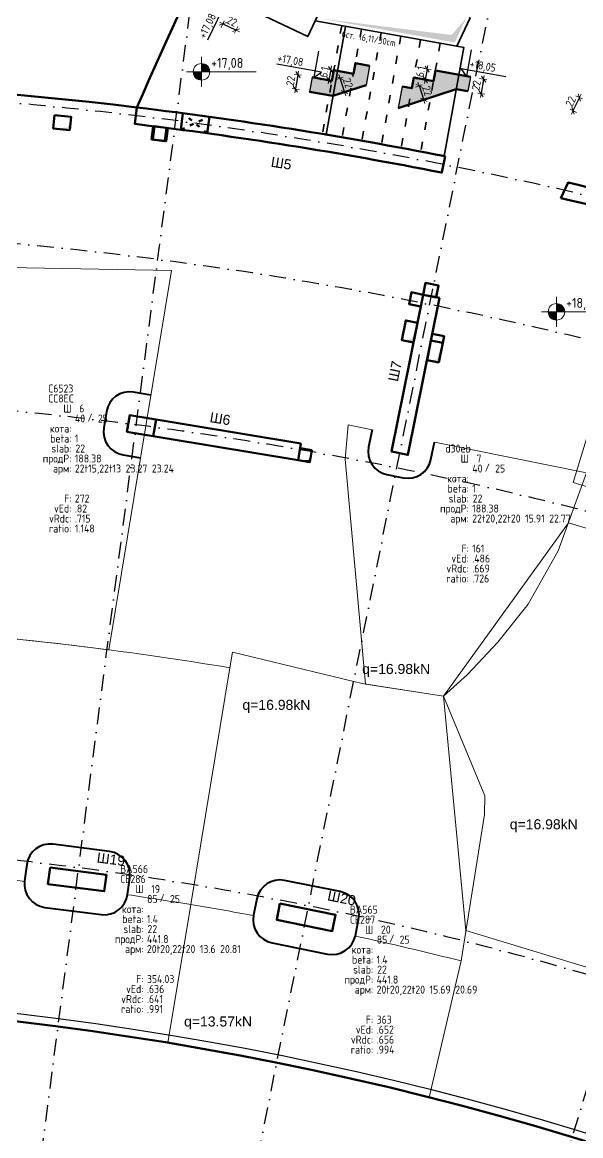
# Model space of a CAD drawing. Header units: centimetres. Extents: x -7166 to 3166, y -7595 to 8142.
# Drawn here: x -4184 to -3347, y -319 to 1351 of the extents above; entities that cross this region are included whole.
import ezdxf
from ezdxf.enums import TextEntityAlignment as Align

# ---------------------------------------------------------------- set-up
doc = ezdxf.new("R2010")
doc.units = ezdxf.units.CM
doc.linetypes.add('ACAD_ISO03W100', pattern=[30, 12, -18])
doc.linetypes.add('DASHDOT', pattern=[1, 0.5, -0.25, 0, -0.25])
for name, color, linetype, lineweight in [('0_txt', 7, 'Continuous', 18), ('1K_bord', 91, 'Continuous', 30), ('1K_dupki', 5, 'Continuous', 50), ('1K_kontur_A_+18.10', 150, 'Continuous', 50), ('1K_koti_razrezi', 3, 'Continuous', 13), ('1K_razrez', 3, 'Continuous', 80), ('1K_shajby', 4, 'Continuous', 90), ('1K_stalbi', 2, 'Continuous', 35), ('1K_text-shajby', 3, 'Continuous', 35), ('1K_velem', 191, 'Continuous', 40)]:
    doc.layers.add(name, color=color, linetype=linetype, lineweight=lineweight)
for name, color, linetype in [('1K_AXIS', 7, 'DASHDOT'), ('1K_otvori-solid', 9, 'Continuous'), ('1K_razrez-solid', 251, 'Continuous'), ('1K_razrez4eta', 4, 'Continuous'), ('HDB', 7, 'Continuous'), ('KTX', 1, 'Continuous'), ('KTXTXT', 4, 'Continuous')]:
    doc.layers.add(name, color=color, linetype=linetype)
doc.styles.add('DIM', font='romans.shx', dxfattribs={"width": 0.85})
doc.styles.add('Z1', font='ARIAL.TTF')
doc.dimstyles.new('RAZR1', dxfattribs={"dimtxt": 12, "dimasz": 1, "dimexe": 0.3, "dimexo": 0, "dimgap": 0, "dimtad": 0, "dimrnd": 0.1, "dimzin": 14, "dimdsep": 46, "dimtxsty": 'DIM', "dimblk": 'DIM2', "dimcen": 0.09, "dimse1": 1, "dimse2": 1, "dimclrd": 256, "dimclre": 256, "dimclrt": 41, "dimazin": 0, "dimtfac": 2.307692, "dimtix": 1, "dimtmove": 2, "dimatfit": 3, "dimldrblk": 'DIM2', "dimfxl": 0, "dimtvp": 0.769231, "dimtolj": 1, "dimtzin": 14, "dimarcsym": 0})

# ---------------------------------------------------------------- blocks, each defined once
blk = doc.blocks.new('DIM2')
for p, q in [((-5.7, 0), (5.7, 0)), ((4, 4), (-4, -4)), ((0, -5), (0, 6))]:
    blk.add_line(p, q)
blk = doc.blocks.new('*D12')
at = {"layer": '1K_koti_razrezi', "lineweight": -2}
blk.add_line((-3349.1, 1237.1), (-3357.8, 1219.1), dxfattribs=at)
at = {"layer": 'Defpoints', "color": 0}
for p in [(-3330.7, 1229.4), (-3358.2, 1218.2), (-3340.2, 1209.5)]:
    blk.add_point(p, dxfattribs=at)
at = {"layer": '1K_koti_razrezi', "lineweight": -2}
for p, rotation in [((-3348.7, 1238), 64.40369379534759), ((-3358.2, 1218.2), 244.4036937953476)]:
    blk.add_blockref('DIM2', p, dxfattribs=dict(at, rotation=rotation))
at = {"layer": '1K_koti_razrezi', "color": 41, "insert": (-3361.8, 1232.1), "char_height": 12, "attachment_point": 5, "rotation": 64.4037, "style": 'DIM'}
blk.add_mtext('\\A1;22', dxfattribs=at)
blk = doc.blocks.new('kota etaj')
at = {"layer": '0_txt'}
for p, q in [((22.4, 22.4), (22.4, -22.4)), ((0, 0), (104.4, 0))]:
    blk.add_line(p, q, dxfattribs=at)
at = {"layer": '0_txt', "const_width": 12.4}
for points in [[(22.4, 6.2, 0.414214), (16.2, 0, 0.414214)], [(22.4, -6.2, 0.414214), (28.6, 0, 0.414214)]]:
    blk.add_lwpolyline(points, format="xyb", dxfattribs=at)
at = {"layer": '0_txt'}
blk.add_circle((22.4, 0), 12.4, dxfattribs=at)
blk = doc.blocks.new('*D19')
at = {"layer": '1K_koti_razrezi', "lineweight": -2}
blk.add_line((-3492.4, 1264.5), (-3496, 1244.8), dxfattribs=at)
at = {"layer": 'Defpoints', "color": 0}
for p in [(-3511.9, 1269, 0), (-3515.8, 1247.4, 0), (-3496.1, 1243.9)]:
    blk.add_point(p, dxfattribs=at)
at = {"layer": '1K_koti_razrezi', "lineweight": -2}
for p, rotation in [((-3492.3, 1265.5), 79.86409687035305), ((-3496.1, 1243.9), 259.8640968703531)]:
    blk.add_blockref('DIM2', p, dxfattribs=dict(at, rotation=rotation))
at = {"layer": '1K_koti_razrezi', "color": 41, "insert": (-3503.3, 1256.3), "char_height": 12, "attachment_point": 5, "rotation": 79.8641, "style": 'DIM'}
blk.add_mtext('\\A1;22', dxfattribs=at)
blk = doc.blocks.new('*D20')
at = {"layer": '1K_koti_razrezi', "lineweight": -2}
for p, q in [((-3576.8, 1280.6), (-3579.7, 1264.8)), ((-3576.7, 1281.6), (-3576.5, 1282.6)), ((-3579.9, 1263.8), (-3580, 1262.8))]:
    blk.add_line(p, q, dxfattribs=at)
at = {"layer": 'Defpoints', "color": 0}
for p in [(-3564.5, 1278.4, 0), (-3579.7, 1264.8), (-3567.4, 1262.6, 0)]:
    blk.add_point(p, dxfattribs=at)
at = {"layer": '1K_koti_razrezi', "lineweight": -2}
for p, rotation in [((-3576.8, 1280.6), 259.8640968703531), ((-3579.7, 1264.8), 79.86409687035308)]:
    blk.add_blockref('DIM2', p, dxfattribs=dict(at, rotation=rotation))
at = {"layer": '1K_koti_razrezi', "color": 41, "insert": (-3587.3, 1274.3), "char_height": 12, "attachment_point": 5, "rotation": 79.8641, "style": 'DIM'}
blk.add_mtext('\\A1;16.1', dxfattribs=at)
blk = doc.blocks.new('*D21')
at = {"layer": '1K_koti_razrezi', "lineweight": -2}
blk.add_line((-3588.5, 1254.6), (-3582.3, 1235.6), dxfattribs=at)
at = {"layer": 'Defpoints', "color": 0}
for p in [(-3567.4, 1262.6), (-3533.4, 1250.5), (-3581.9, 1234.7)]:
    blk.add_point(p, dxfattribs=at)
at = {"layer": '1K_koti_razrezi', "lineweight": -2}
for p, rotation in [((-3588.8, 1255.6), 108.1015424085495), ((-3581.9, 1234.7), 288.1015424085495)]:
    blk.add_blockref('DIM2', p, dxfattribs=dict(at, rotation=rotation))
at = {"layer": '1K_koti_razrezi', "color": 41, "insert": (-3576.6, 1248), "char_height": 12, "attachment_point": 5, "rotation": 288.1015, "style": 'DIM'}
blk.add_mtext('\\A1;22', dxfattribs=at)
blk = doc.blocks.new('*D22')
at = {"layer": '1K_koti_razrezi', "lineweight": -2}
blk.add_line((-3770.5, 1271.3), (-3774, 1251.6), dxfattribs=at)
at = {"layer": 'Defpoints', "color": 0}
for p in [(-3749.2, 1268.5, 0), (-3774.2, 1250.6), (-3753, 1246.8, 0)]:
    blk.add_point(p, dxfattribs=at)
at = {"layer": '1K_koti_razrezi', "lineweight": -2}
for p, rotation in [((-3770.4, 1272.2), 79.86409687035855), ((-3774.2, 1250.6), 259.8640968703586)]:
    blk.add_blockref('DIM2', p, dxfattribs=dict(at, rotation=rotation))
at = {"layer": '1K_koti_razrezi', "color": 41, "insert": (-3781.4, 1263), "char_height": 12, "attachment_point": 5, "rotation": 79.8641, "style": 'DIM'}
blk.add_mtext('\\A1;22', dxfattribs=at)
blk = doc.blocks.new('*D23')
at = {"layer": '1K_koti_razrezi', "lineweight": -2}
for p, q in [((-3721.2, 1279.8), (-3724, 1264)), ((-3721, 1280.8), (-3720.8, 1281.8)), ((-3724.2, 1263), (-3724.4, 1262))]:
    blk.add_line(p, q, dxfattribs=at)
at = {"layer": 'Defpoints', "color": 0}
for p in [(-3716.8, 1279, 0), (-3724, 1264), (-3719.6, 1263.2, 0)]:
    blk.add_point(p, dxfattribs=at)
at = {"layer": '1K_koti_razrezi', "lineweight": -2}
for p, rotation in [((-3721.2, 1279.8), 259.8640968703586), ((-3724, 1264), 79.86409687035857)]:
    blk.add_blockref('DIM2', p, dxfattribs=dict(at, rotation=rotation))
at = {"layer": '1K_koti_razrezi', "color": 41, "insert": (-3731.7, 1273.5), "char_height": 12, "attachment_point": 5, "rotation": 79.8641, "style": 'DIM'}
blk.add_mtext('\\A1;16.1', dxfattribs=at)
blk = doc.blocks.new('*D24')
at = {"layer": '1K_koti_razrezi', "lineweight": -2}
blk.add_line((-3707.3, 1266.2), (-3701, 1247.2), dxfattribs=at)
at = {"layer": 'Defpoints', "color": 0}
for p in [(-3687.3, 1273.8), (-3668.3, 1256.8), (-3700.7, 1246.2)]:
    blk.add_point(p, dxfattribs=at)
at = {"layer": '1K_koti_razrezi', "lineweight": -2}
for p, rotation in [((-3707.6, 1267.1), 108.1015424085381), ((-3700.7, 1246.2), 288.1015424085381)]:
    blk.add_blockref('DIM2', p, dxfattribs=dict(at, rotation=rotation))
at = {"layer": '1K_koti_razrezi', "color": 41, "insert": (-3695.4, 1259.5), "char_height": 12, "attachment_point": 5, "rotation": 288.1015, "style": 'DIM'}
blk.add_mtext('\\A1;22', dxfattribs=at)
blk = doc.blocks.new('*D25')
at = {"layer": '1K_koti_razrezi', "lineweight": -2}
blk.add_line((-3882.2, 1348.2), (-3864.2, 1339.5), dxfattribs=at)
at = {"layer": 'Defpoints', "color": 0}
for p in [(-3874.5, 1366.6, 0), (-3854.7, 1357.1, 0), (-3863.3, 1339.1)]:
    blk.add_point(p, dxfattribs=at)
at = {"layer": '1K_koti_razrezi', "lineweight": -2}
for p, rotation in [((-3883.1, 1348.6), 154.3412094985957), ((-3863.3, 1339.1), 334.3412094985957)]:
    blk.add_blockref('DIM2', p, dxfattribs=dict(at, rotation=rotation))
at = {"layer": '1K_koti_razrezi', "color": 41, "insert": (-3869.2, 1352.2), "char_height": 12, "attachment_point": 5, "rotation": 334.3412, "style": 'DIM'}
blk.add_mtext('\\A1;22', dxfattribs=at)
blk = doc.blocks.new('velem')
at = {"layer": '1K_velem', "ltscale": 50, "style": 'DIM', "width": 0.85}
for s, p in [('/', (76.6, -13.5)), ('кота:', (45, -30)), ('beta:', (45, -45)), ('slab:', (45, -60)), ('продP:', (45, -75)), ('арм:', (45, -90))]:
    blk.add_text(s, height=12, dxfattribs=at).set_placement(p, align=Align.RIGHT)
at = {"layer": '1K_velem', "color": 2, "ltscale": 50, "style": 'DIM', "width": 0.85}
for s, p in [('F:', (45, -135)), ('vEd:', (45, -150)), ('vRdc:', (45, -165)), ('ratio:', (45, -180))]:
    blk.add_text(s, height=12, dxfattribs=at).set_placement(p, align=Align.RIGHT)
at = {"layer": '1K_velem', "ltscale": 50, "style": 'DIM', "width": 0.85}
for tag, p in [('ENT', (9.9, 30)), ('ENTP', (9.9, 15)), ('NUMBER', (56.5, 0)), ('A', (50.2, -15)), ('B', (84.5, -15)), ('KOTA', (50, -30)), ('BETA', (50, -45)), ('H', (50.9, -60)), ('PRODPER', (50, -75)), ('UP_ARM', (50, -90)), ('NOTE1', (50, -105)), ('NOTE2', (50, -120)), ('F', (50, -135)), ('VED', (50, -150)), ('VRDC', (50, -165)), ('RATIO', (50, -180))]:
    blk.add_attdef(tag, p, '', height=12, dxfattribs=at)
blk.add_attdef('TYPE', text='', height=12, dxfattribs=at).set_placement((45, 0), align=Align.RIGHT)

msp = doc.modelspace()

# ---------------------------------------------------------------- hatches: boundary and pattern name
at = {"layer": '1K_razrez-solid'}
for points in [[(-3663.085, 1285.796), (-3684.422, 1289.61), (-3687.257, 1273.751), (-3716.789, 1279.03), (-3719.624, 1263.171), (-3749.156, 1268.45), (-3753.028, 1246.793), (-3718.049, 1240.54), (-3668.267, 1256.813)], [(-3599.719, 1252), (-3614.485, 1254.64), (-3620.297, 1222.128), (-3533.409, 1250.53), (-3515.771, 1247.377), (-3511.899, 1269.034), (-3564.516, 1278.44), (-3567.352, 1262.58), (-3596.883, 1267.86)]]:
    msp.add_hatch(color=256, dxfattribs=at).paths.add_polyline_path(points)

# ---------------------------------------------------------------- linework, layer by layer
at = {"layer": '1K_AXIS', "ltscale": 50}
for p, q in [((-4212.985, -794.772), (-3843.583, 2050.507)), ((-3929.605, -841.671), (-3362.626, 1970.908)), ((-3546.706, -938.185), (-2712.764, 1807.103))]:
    msp.add_line(p, q, dxfattribs=at)
for points in [[(-6518.581, 991.475, -0.17930066), (-2266.971, 732.092, 0.15855484), (115, 490.036, 0.15855484)], [(-6521.886, 770.669, -0.18222814), (-2351.788, 539.982, 0.15570345), (115, 275.429, 0.15570345)], [(-6538.638, 502.412, -0.18663224), (-2452.76, 311.28, 0.15267937), (115, 20.545, 0.15267937)], [(-6584.195, -227.102, -0.20086769), (-2723.366, -301.642, 0.14609872), (115, -660.082, 0.14609872)]]:
    msp.add_lwpolyline(points, format="xyb", dxfattribs=at)
msp.add_arc((-703.922, 4272.399), 3870, 217.622284, 251.646594, dxfattribs=at)
at = {"layer": '1K_bord', "ltscale": 0.5}
msp.add_lwpolyline([(-6355.655, -169.417), (-6369.396, -389.459, -0.19325224), (-2815.452, -510.218, 0.04441956), (-1937.5, -807.982)], format="xyb", dxfattribs=at)
at = {"layer": '1K_dupki', "color": 6}
for points in [[(-4135.163, 1211.639), (-4137.25, 1191.748), (-4112.386, 1189.139), (-4110.299, 1209.03)], [(-3989.991, 1175.241), (-3970.157, 1172.666), (-3967.582, 1192.499), (-3987.416, 1195.074)], [(-3586.289, 924.655), (-3582.732, 942.301), (-3600.377, 945.858), (-3603.934, 928.212)], [(-3597.158, 870.738), (-3591.229, 900.148), (-3608.874, 903.705), (-3614.803, 874.295)], [(-3559.353, 840.676), (-3551.448, 879.888), (-3569.093, 883.445), (-3576.998, 844.233)], [(-3749.542, 709.132), (-3767.301, 712.072), (-3770.24, 694.313), (-3752.481, 691.374)]]:
    msp.add_lwpolyline(points, close=True, dxfattribs=at)
at = {"layer": '1K_dupki'}
for points in [[(-4135.163, 1211.639), (-4137.25, 1191.748), (-4112.386, 1189.139), (-4110.299, 1209.03)], [(-3987.997, 1174.992), (-3968.164, 1172.417), (-3965.589, 1192.251), (-3985.422, 1194.826)], [(-3563.126, 938.349), (-3559.569, 955.995), (-3579.174, 959.947), (-3582.732, 942.301)], [(-3597.158, 870.738), (-3591.229, 900.148), (-3608.874, 903.705), (-3614.803, 874.295)], [(-3559.353, 840.676), (-3553.424, 870.086), (-3571.069, 873.643), (-3576.998, 844.233)], [(-3749.542, 709.132), (-3767.301, 712.072), (-3770.24, 694.313), (-3752.481, 691.374)]]:
    msp.add_lwpolyline(points, close=True, dxfattribs=at)
for points in [[(-3946.08, 1189.714), (-3943.059, 1214.532)], [(-3906.438, 1184.374), (-3903.217, 1209.167)]]:
    msp.add_lwpolyline(points, dxfattribs=at)
at = {"layer": '1K_dupki', "linetype": 'ACAD_ISO03W100', "ltscale": 0.5}
for points in [[(-3946.08, 1189.714), (-3903.217, 1209.167)], [(-3906.438, 1184.374), (-3943.059, 1214.532)]]:
    msp.add_lwpolyline(points, dxfattribs=at)
at = {"layer": '1K_kontur_A_+18.10'}
for points in [[(-2933.241, 1124.313), (-2933.241, 1124.313, -0.00739804), (-3025.408, 1191.651, -0.01397081), (-3193.846, 1326.115, -0.00162022), (-3212.888, 1342.314, -0.01050019), (-3333.701, 1450.242, -0.03558028), (-3707.265, 1851.606, 0.01926847), (-4011.879, 1223.174, 0.09376449), (-6290.362, 1068.675)], [(-6382.516, -407.018, -0.19425051), (-2820.299, -521.196, 0.04529641), (-1922.5, -823.94), (-1922.5, -566.497, -0.04279443), (-2719.327, -292.494, 0.0295973), (-3274.659, -85.627), (-3074.1, 574.599), (-3056.657, 632.021), (-3109.908, 648.298), (-3025.136, 925.632), (-2972.366, 909.502), (-2952.816, 973.86)]]:
    msp.add_lwpolyline(points, format="xyb", dxfattribs=at)
at = {"layer": '1K_koti_razrezi'}
for points in [[(-3098.021, 581.866), (-3357.955, 660.826), (-3317.173, 795.078), (-3079.115, 925.177), (-3054.906, 1004.872), (-2976.737, 981.126)], [(-3115.461, 524.456), (-3365.014, 600.263), (-3552.445, 340.174), (-3518.728, -11.469), (-3298.575, -78.345)]]:
    msp.add_lwpolyline(points, dxfattribs=at)
for points in [[(-3959.927, 978.843), (-4232.129, 983.712), (-4252.976, 941.266), (-4277.783, 830.945), (-4281.722, 791.503), (-4334.138, 438.627, -0.00110929), (-4310.562, 436.762, -0.01209656), (-4054.131, 409.639)], [(-3337.846, 675.039), (-3565.928, 721.017), (-3571.145, 695.138, -0.41421356), (-3612.607, 667.588), (-3637.114, 672.528, -0.41421356), (-3664.664, 713.99), (-3659.447, 739.869), (-3695.402, 747.117), (-3699.918, 695.69), (-3669.278, 358.283), (-3552.445, 340.174), (-3516.431, 372.739), (-3471.121, 421.259), (-3425.462, 478.321), (-3380.312, 558.158)], [(-3872.441, 382.774, 0.02071408), (-4310.562, 436.762), (-4339.73, 77.945, -0.00806555), (-4180.156, 62.366), (-4176.858, 87.762, -0.41421356), (-4137.307, 118.223), (-4053.015, 107.279, -0.41421356), (-4022.554, 67.728), (-4025.851, 42.333, -0.00481744), (-3931.221, 27.605)], [(-3552.445, 340.174), (-3674.179, 359.043), (-3686.932, 362.144), (-3868.63, 406.333), (-3872.441, 382.774), (-3931.221, 27.605, -0.00480891), (-3837.06, 11.087, -0.00431251), (-3836.945, 11.685), (-3832.005, 36.192, -0.41421356), (-3790.425, 63.821), (-3707.101, 47.024, -0.41421356), (-3679.473, 5.444), (-3684.413, -19.063, -0.00431251), (-3684.539, -19.659, -0.00819149), (-3526.027, -56.934), (-3490.762, 162.732), (-3490.337, 190.663)], [(-3931.221, 27.605, 0.0048177), (-4025.856, 42.333, -0.40917015), (-4065.323, 12.475), (-4149.616, 23.419, -0.40917015), (-4180.15, 62.365, 0.00806581), (-4339.73, 77.945), (-4356.744, -131.364, -0.02071232), (-3965.51, -179.577)], [(-3526.027, -56.934, 0.00819149), (-3684.539, -19.659, -0.40917015), (-3725.993, -46.691), (-3809.317, -29.894, -0.40917015), (-3837.06, 11.087, 0.00480891), (-3931.221, 27.605), (-3965.51, -179.577, -0.02103978), (-3573.565, -261.523)]]:
    msp.add_lwpolyline(points, format="xyb", close=True, dxfattribs=at)
at = {"layer": '1K_otvori-solid'}
for points in [[(-3737.226, 1356.661), (-3535.401, 1320.58), (-3540.148, 1331.714), (-3518.563, 1356.752)], [(-4110.299, 1209.03), (-4112.386, 1189.139), (-4115.534, 1193.024), (-4137.25, 1191.748)], [(-3965.589, 1192.251), (-3968.164, 1172.417), (-3970.121, 1175.45), (-3987.997, 1174.992)], [(-3559.569, 955.995), (-3563.126, 938.349), (-3565.893, 942.513), (-3582.732, 942.301)], [(-3591.229, 900.148), (-3597.158, 870.738), (-3599.925, 874.903), (-3614.803, 874.295)], [(-3553.424, 870.086), (-3559.353, 840.676), (-3562.12, 844.841), (-3576.998, 844.233)], [(-3749.542, 709.132), (-3752.481, 691.374), (-3754.438, 694.407), (-3770.24, 694.313)]]:
    msp.add_solid(points, dxfattribs=at)
at = {"layer": '1K_razrez'}
for points in [[(-3663.085, 1285.796), (-3684.422, 1289.61), (-3687.257, 1273.751), (-3716.789, 1279.03), (-3719.624, 1263.171), (-3749.156, 1268.45)], [(-3511.899, 1269.034), (-3564.516, 1278.44), (-3567.352, 1262.58), (-3596.883, 1267.86), (-3599.719, 1252), (-3614.485, 1254.64)], [(-3753.028, 1246.793), (-3718.049, 1240.54), (-3668.267, 1256.813)], [(-3515.771, 1247.377), (-3533.409, 1250.53), (-3620.297, 1222.128)]]:
    msp.add_lwpolyline(points, dxfattribs=at)
at = {"layer": '1K_razrez-solid'}
for points in [[(-3663.085, 1285.796), (-3668.267, 1256.813)], [(-3749.156, 1268.45), (-3753.028, 1246.793)], [(-3614.485, 1254.64), (-3620.297, 1222.128)], [(-3511.899, 1269.034), (-3515.771, 1247.377)]]:
    msp.add_lwpolyline(points, dxfattribs=at)
at = {"layer": '1K_shajby'}
for points in [[(-3549.932, 1149.876, 0.01904328), (-4011.877, 1223.174), (-4014.852, 1198.351, -0.01904328), (-3554.788, 1125.352), (-3549.932, 1149.876)], [(-3376.568, 1087.303, -0.01021919), (-3134.038, 1026.492), (-3123.059, 1049.41, 0.01017587), (-3365.498, 1110.411), (-3376.568, 1087.303)]]:
    msp.add_lwpolyline(points, format="xyb", dxfattribs=at)
at = {"layer": '1K_shajby', "color": 4}
for points in [[(-3558.225, 937.361), (-3582.732, 942.301), (-3630.158, 707.034), (-3605.651, 702.094)], [(-3770.24, 694.313), (-3766.158, 718.978), (-4022.668, 761.43), (-4026.75, 736.766)], [(-3987.287, 730.235), (-3983.205, 754.899), (-4022.668, 761.43), (-4026.75, 736.766)], [(-4141.852, 83.217), (-4145.071, 58.425), (-4060.778, 47.481), (-4057.56, 72.273)], [(-3797.401, 29.217), (-3802.341, 4.71), (-3719.017, -12.087), (-3714.077, 12.42)]]:
    msp.add_lwpolyline(points, close=True, dxfattribs=at)
at = {"layer": '1K_stalbi'}
msp.add_lwpolyline([(-3512.563, 1357.795), (-3667.132, 1514.121), (-3744.581, 1352.897), (-3532.492, 1314.981), (-3512.563, 1357.795)], close=True, dxfattribs=at)
for points in [[(-3744.581, 1352.897), (-3755.837, 1329.466), (-3904.302, 1400.786)], [(-3699.267, 1344.796), (-3728.289, 1182.458)], [(-3532.492, 1314.981), (-3522.077, 1313.119), (-3551.187, 1150.283)]]:
    msp.add_lwpolyline(points, dxfattribs=at)
at = {"layer": '1K_stalbi', "linetype": 'ACAD_ISO03W100'}
for points in [[(-3704.853, 1345.795), (-3733.887, 1183.392)], [(-3675.321, 1340.515), (-3704.305, 1178.392)], [(-3645.79, 1335.236), (-3674.749, 1173.248)], [(-3616.258, 1329.956), (-3645.219, 1167.959)], [(-3586.726, 1324.676), (-3615.714, 1162.526)], [(-3557.194, 1319.397), (-3586.236, 1156.949)]]:
    msp.add_lwpolyline(points, dxfattribs=at)
at = {"layer": '1K_velem', "ltscale": 50}
for points in [[(-3990.875, 791.847), (-4016.921, 796.158, 0.41421356), (-4057.396, 767.178), (-4061.478, 742.513, 0.41421356), (-4032.498, 702.038), (-4006.452, 697.728)], [(-3659.447, 739.869), (-3664.664, 713.99, 0.41421356), (-3637.114, 672.528), (-3612.607, 667.588, 0.41421356), (-3571.145, 695.138), (-3565.928, 721.017)]]:
    msp.add_lwpolyline(points, format="xyb", dxfattribs=at)
at = {"layer": '1K_velem'}
for points in [[(-4149.616, 23.419), (-4065.323, 12.475, 0.41421356), (-4025.772, 42.936), (-4022.554, 67.728, 0.41421356), (-4053.015, 107.279), (-4137.307, 118.223, 0.41421356), (-4176.858, 87.762), (-4180.077, 62.97, 0.41421356)], [(-3809.317, -29.894), (-3725.993, -46.691, 0.41421356), (-3684.413, -19.063), (-3679.473, 5.444, 0.41421356), (-3707.101, 47.024), (-3790.425, 63.821, 0.41421356), (-3832.005, 36.192), (-3836.945, 11.685, 0.41421356)]]:
    msp.add_lwpolyline(points, format="xyb", close=True, dxfattribs=at)
at = {"layer": 'HDB'}
msp.add_arc((-703.922, 4272.399), 3870, 241.947362, 219.026203, dxfattribs=at)
at = {"layer": 'KTX'}
for points in [[(-3907.813, 1389.588), (-3871.757, 1372.267), (-3876.441, 1385.611), (-3905.9, 1324.288)], [(-3739.553, 1307.367), (-3746.592, 1267.992), (-3734.988, 1276.076), (-3801.959, 1288.048)], [(-3510.681, 1309.45), (-3517.72, 1270.074), (-3525.805, 1281.678), (-3458.834, 1269.705)]]:
    msp.add_lwpolyline(points, dxfattribs=at)

# ---------------------------------------------------------------- block references
at = {"layer": '0_txt', "xscale": -1, "rotation": 180}
for p in [(-3937.422, 1276.572), (-3405.448, 916.589)]:
    msp.add_blockref('kota etaj', p, dxfattribs=at)
at = {"layer": '1K_velem', "ltscale": 50}
ref = msp.add_blockref('velem', (-4154.848, 765.591), dxfattribs=at)
ref.add_attrib('ENT', 'C6523', (-4144.937, 795.591), dxfattribs={"ltscale": 50, "height": 12, "style": 'DIM', "width": 0.85})
ref.add_attrib('H', '22', (-4103.993, 705.591), dxfattribs={"ltscale": 50, "height": 12, "style": 'DIM', "width": 0.85})
ref.add_attrib('B', '25', (-4070.351, 750.591), dxfattribs={"ltscale": 50, "height": 12, "style": 'DIM', "width": 0.85})
ref.add_attrib('A', '40', (-4104.645, 750.591), dxfattribs={"ltscale": 50, "height": 12, "style": 'DIM', "width": 0.85})
ref.add_attrib('UP_ARM', '22t15,22t13 23.27 23.24', (-4104.848, 675.591), dxfattribs={"ltscale": 50, "height": 12, "style": 'DIM', "width": 0.85})
ref.add_attrib('PRODPER', '188.38', (-4104.848, 690.591), dxfattribs={"ltscale": 50, "height": 12, "style": 'DIM', "width": 0.85})
ref.add_attrib('BETA', '1', (-4104.848, 720.591), dxfattribs={"ltscale": 50, "height": 12, "style": 'DIM', "width": 0.85})
ref.add_attrib('NUMBER', '6', (-4098.347, 765.591), dxfattribs={"ltscale": 50, "height": 12, "style": 'DIM', "width": 0.85})
ref.add_attrib('TYPE', 'Ш', dxfattribs={"ltscale": 50, "height": 12, "style": 'DIM', "width": 0.85}).set_placement((-4109.848, 765.591), align=Align.RIGHT)
ref.add_attrib('ENTP', 'CC8EC', (-4144.937, 780.591), dxfattribs={"ltscale": 50, "height": 12, "style": 'DIM', "width": 0.85})
ref.add_attrib('F', '272', (-4104.848, 630.591), dxfattribs={"ltscale": 50, "height": 12, "style": 'DIM', "width": 0.85})
ref.add_attrib('VED', '.82', (-4104.848, 615.591), dxfattribs={"ltscale": 50, "height": 12, "style": 'DIM', "width": 0.85})
ref.add_attrib('VRDC', '.715', (-4104.848, 600.591), dxfattribs={"ltscale": 50, "height": 12, "style": 'DIM', "width": 0.85})
ref.add_attrib('RATIO', '1.148', (-4104.848, 585.591), dxfattribs={"color": 1, "ltscale": 50, "height": 12, "style": 'DIM', "width": 0.85})
ref = msp.add_blockref('velem', (-3559.347, 690.586), dxfattribs=at)
ref.add_attrib('H', '22', (-3508.493, 630.586), dxfattribs={"ltscale": 50, "height": 12, "style": 'DIM', "width": 0.85})
ref.add_attrib('B', '25', (-3474.85, 675.586), dxfattribs={"ltscale": 50, "height": 12, "style": 'DIM', "width": 0.85})
ref.add_attrib('A', '40', (-3509.144, 675.586), dxfattribs={"ltscale": 50, "height": 12, "style": 'DIM', "width": 0.85})
ref.add_attrib('UP_ARM', '22t20,22t20 15.91 22.77', (-3509.347, 600.586), dxfattribs={"ltscale": 50, "height": 12, "style": 'DIM', "width": 0.85})
ref.add_attrib('PRODPER', '188.38', (-3509.347, 615.586), dxfattribs={"ltscale": 50, "height": 12, "style": 'DIM', "width": 0.85})
ref.add_attrib('BETA', '1', (-3509.347, 645.586), dxfattribs={"ltscale": 50, "height": 12, "style": 'DIM', "width": 0.85})
ref.add_attrib('NUMBER', '7', (-3502.846, 690.586), dxfattribs={"ltscale": 50, "height": 12, "style": 'DIM', "width": 0.85})
ref.add_attrib('TYPE', 'Ш', dxfattribs={"ltscale": 50, "height": 12, "style": 'DIM', "width": 0.85}).set_placement((-3514.347, 690.586), align=Align.RIGHT)
ref.add_attrib('ENTP', 'd30eb', (-3549.437, 705.586), dxfattribs={"ltscale": 50, "height": 12, "style": 'DIM', "width": 0.85})
ref.add_attrib('F', '161', (-3509.347, 555.586), dxfattribs={"ltscale": 50, "height": 12, "style": 'DIM', "width": 0.85})
ref.add_attrib('VED', '.486', (-3509.347, 540.586), dxfattribs={"ltscale": 50, "height": 12, "style": 'DIM', "width": 0.85})
ref.add_attrib('VRDC', '.669', (-3509.347, 525.586), dxfattribs={"ltscale": 50, "height": 12, "style": 'DIM', "width": 0.85})
ref.add_attrib('RATIO', '.726', (-3509.347, 510.586), dxfattribs={"color": 3, "ltscale": 50, "height": 12, "style": 'DIM', "width": 0.85})
ref = msp.add_blockref('velem', (-4046.799, 44.857), dxfattribs=at)
ref.add_attrib('ENT', 'BA566', (-4036.889, 74.857), dxfattribs={"ltscale": 50, "height": 12, "style": 'DIM', "width": 0.85})
ref.add_attrib('H', '22', (-3995.945, -15.143), dxfattribs={"ltscale": 50, "height": 12, "style": 'DIM', "width": 0.85})
ref.add_attrib('B', '25', (-3962.302, 29.857), dxfattribs={"ltscale": 50, "height": 12, "style": 'DIM', "width": 0.85})
ref.add_attrib('A', '85', (-3996.596, 29.857), dxfattribs={"ltscale": 50, "height": 12, "style": 'DIM', "width": 0.85})
ref.add_attrib('UP_ARM', '20t20,22t20 13.6 20.81', (-3996.799, -45.143), dxfattribs={"ltscale": 50, "height": 12, "style": 'DIM', "width": 0.85})
ref.add_attrib('PRODPER', '441.8', (-3996.799, -30.143), dxfattribs={"ltscale": 50, "height": 12, "style": 'DIM', "width": 0.85})
ref.add_attrib('BETA', '1.4', (-3996.799, -0.143), dxfattribs={"ltscale": 50, "height": 12, "style": 'DIM', "width": 0.85})
ref.add_attrib('NUMBER', '19', (-3990.298, 44.857), dxfattribs={"ltscale": 50, "height": 12, "style": 'DIM', "width": 0.85})
ref.add_attrib('TYPE', 'Ш', dxfattribs={"ltscale": 50, "height": 12, "style": 'DIM', "width": 0.85}).set_placement((-4001.799, 44.857), align=Align.RIGHT)
ref.add_attrib('ENTP', 'CE286', (-4036.889, 59.857), dxfattribs={"ltscale": 50, "height": 12, "style": 'DIM', "width": 0.85})
ref.add_attrib('F', '354.03', (-3996.799, -90.143), dxfattribs={"ltscale": 50, "height": 12, "style": 'DIM', "width": 0.85})
ref.add_attrib('VED', '.636', (-3996.799, -105.143), dxfattribs={"ltscale": 50, "height": 12, "style": 'DIM', "width": 0.85})
ref.add_attrib('VRDC', '.641', (-3996.799, -120.143), dxfattribs={"ltscale": 50, "height": 12, "style": 'DIM', "width": 0.85})
ref.add_attrib('RATIO', '.991', (-3996.799, -135.143), dxfattribs={"color": 3, "ltscale": 50, "height": 12, "style": 'DIM', "width": 0.85})
ref = msp.add_blockref('velem', (-3702.554, -15.981), dxfattribs=at)
ref.add_attrib('ENT', 'BA565', (-3692.643, 14.019), dxfattribs={"ltscale": 50, "height": 12, "style": 'DIM', "width": 0.85})
ref.add_attrib('H', '22', (-3651.699, -75.981), dxfattribs={"ltscale": 50, "height": 12, "style": 'DIM', "width": 0.85})
ref.add_attrib('B', '25', (-3618.057, -30.981), dxfattribs={"ltscale": 50, "height": 12, "style": 'DIM', "width": 0.85})
ref.add_attrib('A', '85', (-3652.351, -30.981), dxfattribs={"ltscale": 50, "height": 12, "style": 'DIM', "width": 0.85})
ref.add_attrib('UP_ARM', '20t20,22t20 15.69 20.69', (-3652.554, -105.981), dxfattribs={"ltscale": 50, "height": 12, "style": 'DIM', "width": 0.85})
ref.add_attrib('PRODPER', '441.8', (-3652.554, -90.981), dxfattribs={"ltscale": 50, "height": 12, "style": 'DIM', "width": 0.85})
ref.add_attrib('BETA', '1.4', (-3652.554, -60.981), dxfattribs={"ltscale": 50, "height": 12, "style": 'DIM', "width": 0.85})
ref.add_attrib('NUMBER', '20', (-3646.053, -15.981), dxfattribs={"ltscale": 50, "height": 12, "style": 'DIM', "width": 0.85})
ref.add_attrib('TYPE', 'Ш', dxfattribs={"ltscale": 50, "height": 12, "style": 'DIM', "width": 0.85}).set_placement((-3657.554, -15.981), align=Align.RIGHT)
ref.add_attrib('ENTP', 'CE287', (-3692.643, -0.981), dxfattribs={"ltscale": 50, "height": 12, "style": 'DIM', "width": 0.85})
ref.add_attrib('F', '363', (-3652.554, -150.981), dxfattribs={"ltscale": 50, "height": 12, "style": 'DIM', "width": 0.85})
ref.add_attrib('VED', '.652', (-3652.554, -165.981), dxfattribs={"ltscale": 50, "height": 12, "style": 'DIM', "width": 0.85})
ref.add_attrib('VRDC', '.656', (-3652.554, -180.981), dxfattribs={"ltscale": 50, "height": 12, "style": 'DIM', "width": 0.85})
ref.add_attrib('RATIO', '.994', (-3652.554, -195.981), dxfattribs={"color": 3, "ltscale": 50, "height": 12, "style": 'DIM', "width": 0.85})

# ---------------------------------------------------------------- texts
at = {"layer": '0_txt', "style": 'DIM', "width": 0.85}
for s, p in [('+17,08', (-3900.68, 1282.492)), ('+18,05', (-3368.705, 922.508))]:
    msp.add_text(s, height=14.9299, rotation=360, dxfattribs=at).set_placement(p)
at = {"layer": '1K_razrez4eta', "style": 'DIM', "width": 0.85}
msp.add_text('6ст. 16,11/30cm', height=10, rotation=349.917111, dxfattribs=at).set_placement((-3705.531, 1328.876, 0))
at = {"layer": '1K_text-shajby', "style": 'Z1'}
for s, rotation, p in [('Ш5', 351.175166, (-3811.773, 1134.381)), ('Ш7', 78.602671, (-3620.83, 810.987)), ('Ш6', 350.602671, (-3903.458, 751.387)), ('Ш19', 352.602671, (-4072.682, 90.894)), ('Ш20', 348.602671, (-3727.232, 34.203))]:
    msp.add_text(s, height=15, rotation=rotation, dxfattribs=at).set_placement(p)
at = {"layer": '1K_velem', "ltscale": 50, "style": 'Z1'}
for s, p in [('q=16.98kN', (-3674.212, 373.467)), ('q=16.98kN', (-3853.677, 319.653)), ('q=16.98kN', (-3453.009, 140.552)), ('q=13.57kN', (-3941.163, -155.238))]:
    msp.add_text(s, height=15, dxfattribs=at).set_placement(p)
at = {"layer": 'KTXTXT', "style": 'DIM', "width": 0.85}
for s, rotation, p in [('+17,08', 64.341209, (-3909.367, 1325.426)), ('+17,08', 349.864097, (-3801.79, 1291.693)), ('+18,05', 349.864097, (-3513.671, 1283.184))]:
    msp.add_text(s, height=12, rotation=rotation, dxfattribs=at).set_placement(p)

# ---------------------------------------------------------------- dimensions: what is measured, and where the dimension line sits
at = {"layer": '1K_koti_razrezi'}
for base, p1, p2, angle, picture, middle in [((-3863.296, 1339.074, 0), (-3874.487, 1366.586), (-3854.656, 1357.059), 334.341209, '*D25', (-3869.214, 1352.158, 0)), ((-3724.02, 1263.956, 0), (-3716.789, 1279.03), (-3719.624, 1263.171), 259.864097, '*D23', (-3731.689, 1273.511, 0)), ((-3579.678, 1264.784, 0), (-3564.516, 1278.44), (-3567.352, 1262.58), 259.864097, '*D20', (-3587.347, 1274.338, 0)), ((-3774.223, 1250.583, 0), (-3749.156, 1268.45), (-3753.028, 1246.793), 259.864097, '*D22', (-3781.373, 1263.035, 0)), ((-3700.728, 1246.202), (-3687.257, 1273.751), (-3668.267, 1256.813), 288.101542, '*D24', (-3695.371, 1259.526)), ((-3496.13, 1243.866, 0), (-3511.899, 1269.034), (-3515.771, 1247.377), 259.864097, '*D19', (-3503.281, 1256.318, 0)), ((-3581.95, 1234.663), (-3567.352, 1262.58), (-3533.409, 1250.53), 288.101542, '*D21', (-3576.594, 1247.987)), ((-3358.222, 1218.186), (-3330.68, 1229.386), (-3340.185, 1209.545), 64.403694, '*D12', (-3361.795, 1232.094))]:
    dim = msp.add_linear_dim(base=base, p1=p1, p2=p2, angle=angle, dimstyle='RAZR1', dxfattribs=at)
    dim.commit()
    dim.dimension.update_dxf_attribs({"geometry": picture, "text_midpoint": middle})

doc.saveas('drawing.dxf')
